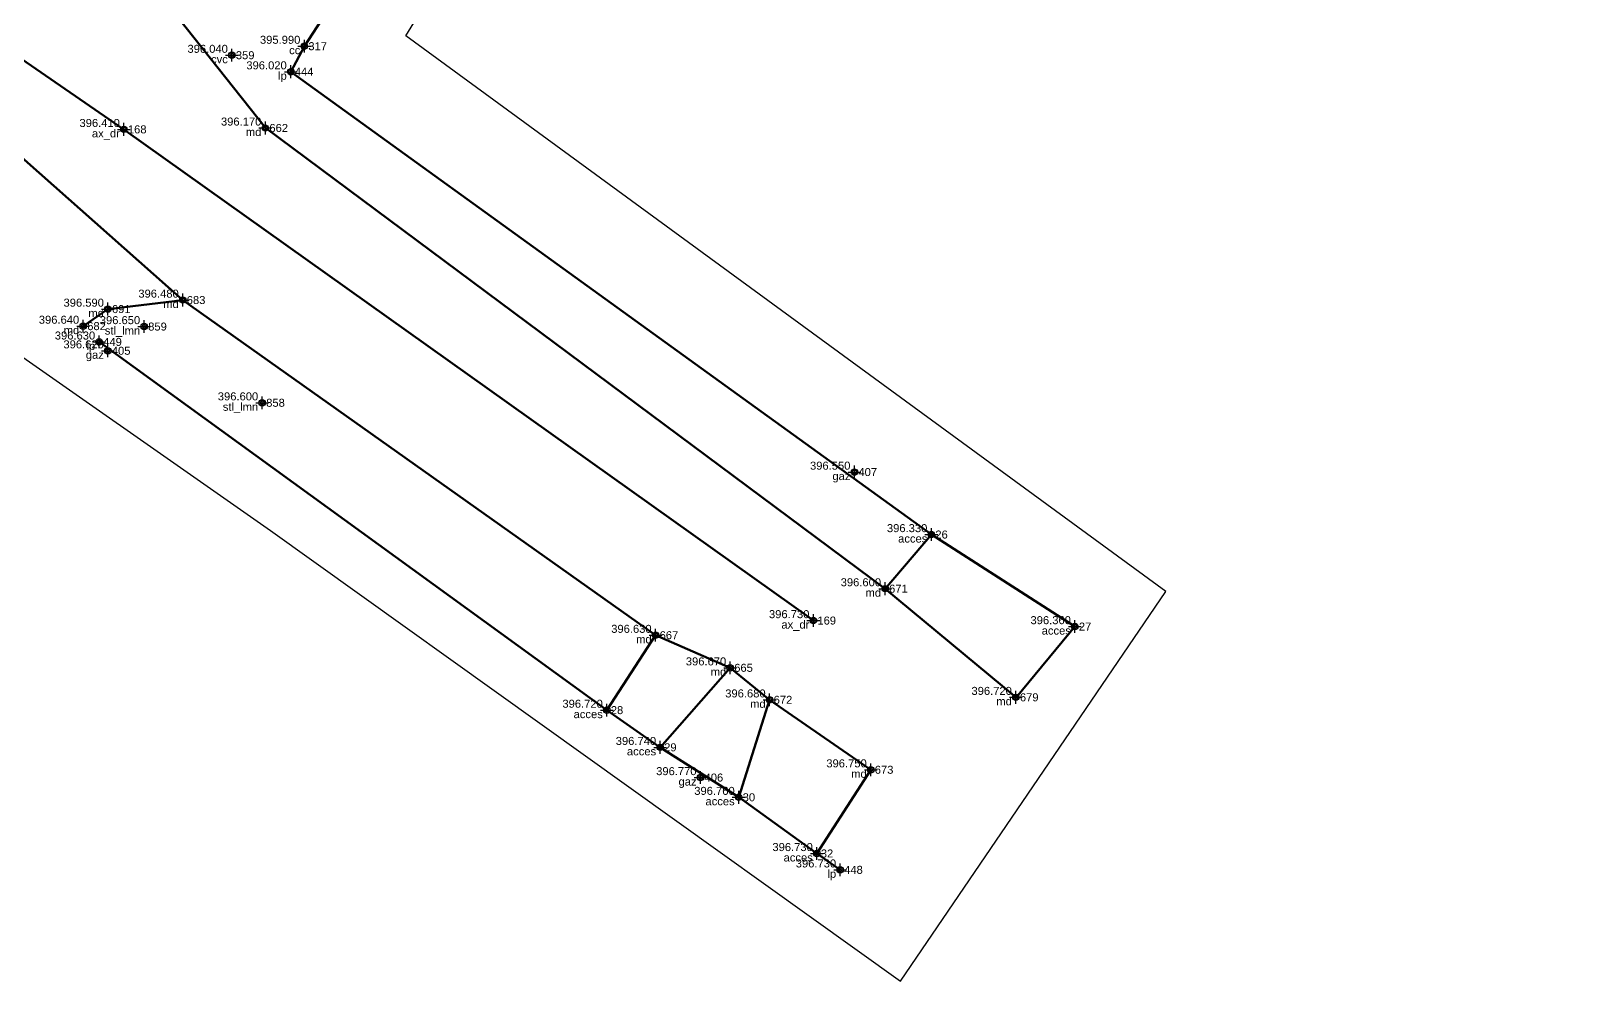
# Model space of a CAD drawing. Extents: x 396921 to 401273, y 555385 to 556691.
# Drawn here: x 397564.4 to 397612.67, y 556546.35 to 556576.02 of the extents above; entities that cross this region are included whole.
import ezdxf
from ezdxf.enums import TextEntityAlignment as Align

# ---------------------------------------------------------------- set-up
doc = ezdxf.new("R2010")
doc.units = 0
doc.header["$PDMODE"] = 34
doc.header["$PDSIZE"] = 0.2
for name, color, linetype in [('Boundary', 30, 'Continuous'), ('TOPO_CERC', 1, 'Continuous'), ('TOPO_CODE', 7, 'Continuous'), ('TOPO_ELEVATION', 7, 'Continuous'), ('TOPO_POINT_ID', 7, 'Continuous'), ('TOPO_POINTS', 7, 'Continuous'), ('TOPO_SYMBOL', 1, 'Continuous')]:
    doc.layers.add(name, color=color, linetype=linetype)
doc.layers.add('RO-LINES-LIN', color=7, linetype='Continuous', lineweight=25)
doc.styles.get("Standard").update_dxf_attribs({"font": 'arial.ttf'})

# ---------------------------------------------------------------- blocks, each defined once
blk = doc.blocks.new('PUNCTOPO')
at = {"layer": 'TOPO_CERC'}
blk.add_circle((0, 0), 0.25, dxfattribs=at)
at = {"layer": 'TOPO_SYMBOL'}
blk.add_point((0, 0), dxfattribs=at)

msp = doc.modelspace()

# ---------------------------------------------------------------- linework, layer by layer
at = {"layer": 'Boundary'}
msp.add_lwpolyline([(397504.516, 556582.723), (397524.352, 556584.443), (397543.347, 556580.386), (397571.881, 556560.421), (397591.567, 556546.352), (397599.856, 556558.522), (397576.112, 556575.872), (397590.128, 556598.614), (397612.674, 556621.602), (397606.026, 556622.465), (397593.42, 556612.625), (397577.879, 556616.941), (397556.056, 556603.905), (397532.226, 556599.849), (397494.971, 556602.262)], dxfattribs=at)
at = {"layer": 'RO-LINES-LIN', "lineweight": 50}
for points in [[(397588.846, 556557.61, 396.73), (397567.305, 556572.948, 396.41), (397562.569, 556576.204, 396.46), (397553.427, 556583.283, 396.613), (397540.719, 556589.405, 396.8), (397525.644, 556589.579, 397.33), (397517.914, 556589.748, 397.67), (397497.895, 556590.471, 399.128), (397483.621, 556593.515, 400.19), (397452.292, 556602.291, 401.68), (397422.389, 556612.098, 403.37), (397362.233, 556633.672, 407.49)], [(397595.172, 556555.214, 396.72), (397591.086, 556558.606, 396.6), (397571.725, 556572.992, 396.17), (397569.01, 556576.424, 396.09), (397571.712, 556584.536, 395.76), (397575.338, 556589.67, 395.47), (397591.716, 556607.725, 394.65), (397595.883, 556611.846, 394.56)], [(397572.943, 556575.546, 395.99), (397583.87, 556592.358, 395.11)], [(397592.531, 556560.296, 396.33), (397572.518, 556574.748, 396.02), (397572.943, 556575.546, 395.99)], [(397562.355, 556573.624, 396.49), (397569.144, 556567.619, 396.48)], [(397590.638, 556552.951, 396.75), (397587.479, 556555.135, 396.68), (397586.248, 556556.135, 396.67), (397583.917, 556557.152, 396.63), (397569.144, 556567.619, 396.48), (397566.806, 556567.337, 396.59), (397566.034, 556566.804, 396.64)], [(397589.682, 556549.826, 396.73), (397588.953, 556550.337, 396.73), (397586.512, 556552.092, 396.76), (397584.058, 556553.651, 396.74), (397582.392, 556554.813, 396.72), (397566.533, 556566.311, 396.63)], [(397591.086, 556558.606, 396.6), (397592.531, 556560.296, 396.33), (397597.016, 556557.422, 396.36), (397595.179, 556555.209, 396.72)], [(397582.392, 556554.813, 396.72), (397583.917, 556557.152, 396.63), (397586.248, 556556.135, 396.67), (397584.058, 556553.651, 396.74)], [(397586.512, 556552.092, 396.76), (397587.479, 556555.135, 396.68), (397590.638, 556552.951, 396.75), (397588.953, 556550.337, 396.73)]]:
    msp.add_polyline3d(points, dxfattribs=at)

# ---------------------------------------------------------------- block references
at = {"layer": 'TOPO_POINTS'}
ref = msp.add_blockref('PUNCTOPO', (397572.943, 556575.546, 395.99), dxfattribs=dict(at, xscale=0.25, yscale=0.25, zscale=0.25))
ref.add_attrib('POINT', '317', dxfattribs={"layer": 'TOPO_POINT_ID', "height": 0.25}).set_placement((397573.068, 556575.546, 395.99), align=Align.MIDDLE_LEFT)
ref.add_attrib('ELEVATION', '395.990', dxfattribs={"layer": 'TOPO_ELEVATION', "height": 0.25}).set_placement((397572.818, 556575.546, 395.99), align=Align.BOTTOM_RIGHT)
ref.add_attrib('CODE', 'cc', dxfattribs={"layer": 'TOPO_CODE', "height": 0.25}).set_placement((397572.818, 556575.546, 395.99), align=Align.TOP_RIGHT)
ref = msp.add_blockref('PUNCTOPO', (397570.678, 556575.264, 396.04), dxfattribs=dict(at, xscale=0.25, yscale=0.25, zscale=0.25))
ref.add_attrib('POINT', '359', dxfattribs={"layer": 'TOPO_POINT_ID', "height": 0.25}).set_placement((397570.803, 556575.264, 396.04), align=Align.MIDDLE_LEFT)
ref.add_attrib('ELEVATION', '396.040', dxfattribs={"layer": 'TOPO_ELEVATION', "height": 0.25}).set_placement((397570.553, 556575.264, 396.04), align=Align.BOTTOM_RIGHT)
ref.add_attrib('CODE', 'cvc', dxfattribs={"layer": 'TOPO_CODE', "height": 0.25}).set_placement((397570.553, 556575.264, 396.04), align=Align.TOP_RIGHT)
ref = msp.add_blockref('PUNCTOPO', (397572.518, 556574.748, 396.02), dxfattribs=dict(at, xscale=0.25, yscale=0.25, zscale=0.25))
ref.add_attrib('POINT', '444', dxfattribs={"layer": 'TOPO_POINT_ID', "height": 0.25}).set_placement((397572.643, 556574.748, 396.02), align=Align.MIDDLE_LEFT)
ref.add_attrib('ELEVATION', '396.020', dxfattribs={"layer": 'TOPO_ELEVATION', "height": 0.25}).set_placement((397572.393, 556574.748, 396.02), align=Align.BOTTOM_RIGHT)
ref.add_attrib('CODE', 'lp', dxfattribs={"layer": 'TOPO_CODE', "height": 0.25}).set_placement((397572.393, 556574.748, 396.02), align=Align.TOP_RIGHT)
ref = msp.add_blockref('PUNCTOPO', (397571.725, 556572.992, 396.17), dxfattribs=dict(at, xscale=0.25, yscale=0.25, zscale=0.25))
ref.add_attrib('POINT', '662', dxfattribs={"layer": 'TOPO_POINT_ID', "height": 0.25}).set_placement((397571.85, 556572.992, 396.17), align=Align.MIDDLE_LEFT)
ref.add_attrib('ELEVATION', '396.170', dxfattribs={"layer": 'TOPO_ELEVATION', "height": 0.25}).set_placement((397571.6, 556572.992, 396.17), align=Align.BOTTOM_RIGHT)
ref.add_attrib('CODE', 'md', dxfattribs={"layer": 'TOPO_CODE', "height": 0.25}).set_placement((397571.6, 556572.992, 396.17), align=Align.TOP_RIGHT)
ref = msp.add_blockref('PUNCTOPO', (397567.305, 556572.948, 396.41), dxfattribs=dict(at, xscale=0.25, yscale=0.25, zscale=0.25))
ref.add_attrib('POINT', '168', dxfattribs={"layer": 'TOPO_POINT_ID', "height": 0.25}).set_placement((397567.43, 556572.948, 396.41), align=Align.MIDDLE_LEFT)
ref.add_attrib('ELEVATION', '396.410', dxfattribs={"layer": 'TOPO_ELEVATION', "height": 0.25}).set_placement((397567.18, 556572.948, 396.41), align=Align.BOTTOM_RIGHT)
ref.add_attrib('CODE', 'ax_dr', dxfattribs={"layer": 'TOPO_CODE', "height": 0.25}).set_placement((397567.18, 556572.948, 396.41), align=Align.TOP_RIGHT)
ref = msp.add_blockref('PUNCTOPO', (397566.806, 556567.337, 396.59), dxfattribs=dict(at, xscale=0.25, yscale=0.25, zscale=0.25))
ref.add_attrib('POINT', '691', dxfattribs={"layer": 'TOPO_POINT_ID', "height": 0.25}).set_placement((397566.931, 556567.337, 396.59), align=Align.MIDDLE_LEFT)
ref.add_attrib('ELEVATION', '396.590', dxfattribs={"layer": 'TOPO_ELEVATION', "height": 0.25}).set_placement((397566.681, 556567.337, 396.59), align=Align.BOTTOM_RIGHT)
ref.add_attrib('CODE', 'md', dxfattribs={"layer": 'TOPO_CODE', "height": 0.25}).set_placement((397566.681, 556567.337, 396.59), align=Align.TOP_RIGHT)
ref = msp.add_blockref('PUNCTOPO', (397569.144, 556567.619, 396.48), dxfattribs=dict(at, xscale=0.25, yscale=0.25, zscale=0.25))
ref.add_attrib('POINT', '683', dxfattribs={"layer": 'TOPO_POINT_ID', "height": 0.25}).set_placement((397569.269, 556567.619, 396.48), align=Align.MIDDLE_LEFT)
ref.add_attrib('ELEVATION', '396.480', dxfattribs={"layer": 'TOPO_ELEVATION', "height": 0.25}).set_placement((397569.019, 556567.619, 396.48), align=Align.BOTTOM_RIGHT)
ref.add_attrib('CODE', 'md', dxfattribs={"layer": 'TOPO_CODE', "height": 0.25}).set_placement((397569.019, 556567.619, 396.48), align=Align.TOP_RIGHT)
ref = msp.add_blockref('PUNCTOPO', (397566.034, 556566.804, 396.64), dxfattribs=dict(at, xscale=0.25, yscale=0.25, zscale=0.25))
ref.add_attrib('POINT', '682', dxfattribs={"layer": 'TOPO_POINT_ID', "height": 0.25}).set_placement((397566.159, 556566.804, 396.64), align=Align.MIDDLE_LEFT)
ref.add_attrib('ELEVATION', '396.640', dxfattribs={"layer": 'TOPO_ELEVATION', "height": 0.25}).set_placement((397565.909, 556566.804, 396.64), align=Align.BOTTOM_RIGHT)
ref.add_attrib('CODE', 'md', dxfattribs={"layer": 'TOPO_CODE', "height": 0.25}).set_placement((397565.909, 556566.804, 396.64), align=Align.TOP_RIGHT)
ref = msp.add_blockref('PUNCTOPO', (397567.939, 556566.791, 396.65), dxfattribs=dict(at, xscale=0.25, yscale=0.25, zscale=0.25))
ref.add_attrib('POINT', '859', dxfattribs={"layer": 'TOPO_POINT_ID', "height": 0.25}).set_placement((397568.064, 556566.791, 396.65), align=Align.MIDDLE_LEFT)
ref.add_attrib('ELEVATION', '396.650', dxfattribs={"layer": 'TOPO_ELEVATION', "height": 0.25}).set_placement((397567.814, 556566.791, 396.65), align=Align.BOTTOM_RIGHT)
ref.add_attrib('CODE', 'stl_lmn', dxfattribs={"layer": 'TOPO_CODE', "height": 0.25}).set_placement((397567.814, 556566.791, 396.65), align=Align.TOP_RIGHT)
ref = msp.add_blockref('PUNCTOPO', (397566.533, 556566.311, 396.63), dxfattribs=dict(at, xscale=0.25, yscale=0.25, zscale=0.25))
ref.add_attrib('POINT', '449', dxfattribs={"layer": 'TOPO_POINT_ID', "height": 0.25}).set_placement((397566.658, 556566.311, 396.63), align=Align.MIDDLE_LEFT)
ref.add_attrib('ELEVATION', '396.630', dxfattribs={"layer": 'TOPO_ELEVATION', "height": 0.25}).set_placement((397566.408, 556566.311, 396.63), align=Align.BOTTOM_RIGHT)
ref.add_attrib('CODE', 'lp', dxfattribs={"layer": 'TOPO_CODE', "height": 0.25}).set_placement((397566.408, 556566.311, 396.63), align=Align.TOP_RIGHT)
ref = msp.add_blockref('PUNCTOPO', (397566.803, 556566.035, 396.62), dxfattribs=dict(at, xscale=0.25, yscale=0.25, zscale=0.25))
ref.add_attrib('POINT', '405', dxfattribs={"layer": 'TOPO_POINT_ID', "height": 0.25}).set_placement((397566.928, 556566.035, 396.62), align=Align.MIDDLE_LEFT)
ref.add_attrib('ELEVATION', '396.620', dxfattribs={"layer": 'TOPO_ELEVATION', "height": 0.25}).set_placement((397566.678, 556566.035, 396.62), align=Align.BOTTOM_RIGHT)
ref.add_attrib('CODE', 'gaz', dxfattribs={"layer": 'TOPO_CODE', "height": 0.25}).set_placement((397566.678, 556566.035, 396.62), align=Align.TOP_RIGHT)
ref = msp.add_blockref('PUNCTOPO', (397571.626, 556564.411, 396.6), dxfattribs=dict(at, xscale=0.25, yscale=0.25, zscale=0.25))
ref.add_attrib('POINT', '858', dxfattribs={"layer": 'TOPO_POINT_ID', "height": 0.25}).set_placement((397571.751, 556564.411, 396.6), align=Align.MIDDLE_LEFT)
ref.add_attrib('ELEVATION', '396.600', dxfattribs={"layer": 'TOPO_ELEVATION', "height": 0.25}).set_placement((397571.501, 556564.411, 396.6), align=Align.BOTTOM_RIGHT)
ref.add_attrib('CODE', 'stl_lmn', dxfattribs={"layer": 'TOPO_CODE', "height": 0.25}).set_placement((397571.501, 556564.411, 396.6), align=Align.TOP_RIGHT)
ref = msp.add_blockref('PUNCTOPO', (397590.128, 556562.247, 396.55), dxfattribs=dict(at, xscale=0.25, yscale=0.25, zscale=0.25))
ref.add_attrib('POINT', '407', dxfattribs={"layer": 'TOPO_POINT_ID', "height": 0.25}).set_placement((397590.253, 556562.247, 396.55), align=Align.MIDDLE_LEFT)
ref.add_attrib('ELEVATION', '396.550', dxfattribs={"layer": 'TOPO_ELEVATION', "height": 0.25}).set_placement((397590.003, 556562.247, 396.55), align=Align.BOTTOM_RIGHT)
ref.add_attrib('CODE', 'gaz', dxfattribs={"layer": 'TOPO_CODE', "height": 0.25}).set_placement((397590.003, 556562.247, 396.55), align=Align.TOP_RIGHT)
ref = msp.add_blockref('PUNCTOPO', (397592.531, 556560.296, 396.33), dxfattribs=dict(at, xscale=0.25, yscale=0.25, zscale=0.25))
ref.add_attrib('POINT', '26', dxfattribs={"layer": 'TOPO_POINT_ID', "height": 0.25}).set_placement((397592.656, 556560.296, 396.33), align=Align.MIDDLE_LEFT)
ref.add_attrib('ELEVATION', '396.330', dxfattribs={"layer": 'TOPO_ELEVATION', "height": 0.25}).set_placement((397592.406, 556560.296, 396.33), align=Align.BOTTOM_RIGHT)
ref.add_attrib('CODE', 'acces', dxfattribs={"layer": 'TOPO_CODE', "height": 0.25}).set_placement((397592.406, 556560.296, 396.33), align=Align.TOP_RIGHT)
ref = msp.add_blockref('PUNCTOPO', (397591.086, 556558.606, 396.6), dxfattribs=dict(at, xscale=0.25, yscale=0.25, zscale=0.25))
ref.add_attrib('POINT', '671', dxfattribs={"layer": 'TOPO_POINT_ID', "height": 0.25}).set_placement((397591.211, 556558.606, 396.6), align=Align.MIDDLE_LEFT)
ref.add_attrib('ELEVATION', '396.600', dxfattribs={"layer": 'TOPO_ELEVATION', "height": 0.25}).set_placement((397590.961, 556558.606, 396.6), align=Align.BOTTOM_RIGHT)
ref.add_attrib('CODE', 'md', dxfattribs={"layer": 'TOPO_CODE', "height": 0.25}).set_placement((397590.961, 556558.606, 396.6), align=Align.TOP_RIGHT)
ref = msp.add_blockref('PUNCTOPO', (397588.846, 556557.61, 396.73), dxfattribs=dict(at, xscale=0.25, yscale=0.25, zscale=0.25))
ref.add_attrib('POINT', '169', dxfattribs={"layer": 'TOPO_POINT_ID', "height": 0.25}).set_placement((397588.971, 556557.61, 396.73), align=Align.MIDDLE_LEFT)
ref.add_attrib('ELEVATION', '396.730', dxfattribs={"layer": 'TOPO_ELEVATION', "height": 0.25}).set_placement((397588.721, 556557.61, 396.73), align=Align.BOTTOM_RIGHT)
ref.add_attrib('CODE', 'ax_dr', dxfattribs={"layer": 'TOPO_CODE', "height": 0.25}).set_placement((397588.721, 556557.61, 396.73), align=Align.TOP_RIGHT)
ref = msp.add_blockref('PUNCTOPO', (397583.917, 556557.152, 396.63), dxfattribs=dict(at, xscale=0.25, yscale=0.25, zscale=0.25))
ref.add_attrib('POINT', '667', dxfattribs={"layer": 'TOPO_POINT_ID', "height": 0.25}).set_placement((397584.042, 556557.152, 396.63), align=Align.MIDDLE_LEFT)
ref.add_attrib('ELEVATION', '396.630', dxfattribs={"layer": 'TOPO_ELEVATION', "height": 0.25}).set_placement((397583.792, 556557.152, 396.63), align=Align.BOTTOM_RIGHT)
ref.add_attrib('CODE', 'md', dxfattribs={"layer": 'TOPO_CODE', "height": 0.25}).set_placement((397583.792, 556557.152, 396.63), align=Align.TOP_RIGHT)
ref = msp.add_blockref('PUNCTOPO', (397597.016, 556557.422, 396.36), dxfattribs=dict(at, xscale=0.25, yscale=0.25, zscale=0.25))
ref.add_attrib('POINT', '27', dxfattribs={"layer": 'TOPO_POINT_ID', "height": 0.25}).set_placement((397597.141, 556557.422, 396.36), align=Align.MIDDLE_LEFT)
ref.add_attrib('ELEVATION', '396.360', dxfattribs={"layer": 'TOPO_ELEVATION', "height": 0.25}).set_placement((397596.891, 556557.422, 396.36), align=Align.BOTTOM_RIGHT)
ref.add_attrib('CODE', 'acces', dxfattribs={"layer": 'TOPO_CODE', "height": 0.25}).set_placement((397596.891, 556557.422, 396.36), align=Align.TOP_RIGHT)
ref = msp.add_blockref('PUNCTOPO', (397586.248, 556556.135, 396.67), dxfattribs=dict(at, xscale=0.25, yscale=0.25, zscale=0.25))
ref.add_attrib('POINT', '665', dxfattribs={"layer": 'TOPO_POINT_ID', "height": 0.25}).set_placement((397586.373, 556556.135, 396.67), align=Align.MIDDLE_LEFT)
ref.add_attrib('ELEVATION', '396.670', dxfattribs={"layer": 'TOPO_ELEVATION', "height": 0.25}).set_placement((397586.123, 556556.135, 396.67), align=Align.BOTTOM_RIGHT)
ref.add_attrib('CODE', 'md', dxfattribs={"layer": 'TOPO_CODE', "height": 0.25}).set_placement((397586.123, 556556.135, 396.67), align=Align.TOP_RIGHT)
ref = msp.add_blockref('PUNCTOPO', (397587.479, 556555.135, 396.68), dxfattribs=dict(at, xscale=0.25, yscale=0.25, zscale=0.25))
ref.add_attrib('POINT', '672', dxfattribs={"layer": 'TOPO_POINT_ID', "height": 0.25}).set_placement((397587.604, 556555.135, 396.68), align=Align.MIDDLE_LEFT)
ref.add_attrib('ELEVATION', '396.680', dxfattribs={"layer": 'TOPO_ELEVATION', "height": 0.25}).set_placement((397587.354, 556555.135, 396.68), align=Align.BOTTOM_RIGHT)
ref.add_attrib('CODE', 'md', dxfattribs={"layer": 'TOPO_CODE', "height": 0.25}).set_placement((397587.354, 556555.135, 396.68), align=Align.TOP_RIGHT)
ref = msp.add_blockref('PUNCTOPO', (397595.172, 556555.214, 396.72), dxfattribs=dict(at, xscale=0.25, yscale=0.25, zscale=0.25))
ref.add_attrib('POINT', '679', dxfattribs={"layer": 'TOPO_POINT_ID', "height": 0.25}).set_placement((397595.297, 556555.214, 396.72), align=Align.MIDDLE_LEFT)
ref.add_attrib('ELEVATION', '396.720', dxfattribs={"layer": 'TOPO_ELEVATION', "height": 0.25}).set_placement((397595.047, 556555.214, 396.72), align=Align.BOTTOM_RIGHT)
ref.add_attrib('CODE', 'md', dxfattribs={"layer": 'TOPO_CODE', "height": 0.25}).set_placement((397595.047, 556555.214, 396.72), align=Align.TOP_RIGHT)
ref = msp.add_blockref('PUNCTOPO', (397582.392, 556554.813, 396.72), dxfattribs=dict(at, xscale=0.25, yscale=0.25, zscale=0.25))
ref.add_attrib('POINT', '28', dxfattribs={"layer": 'TOPO_POINT_ID', "height": 0.25}).set_placement((397582.517, 556554.813, 396.72), align=Align.MIDDLE_LEFT)
ref.add_attrib('ELEVATION', '396.720', dxfattribs={"layer": 'TOPO_ELEVATION', "height": 0.25}).set_placement((397582.267, 556554.813, 396.72), align=Align.BOTTOM_RIGHT)
ref.add_attrib('CODE', 'acces', dxfattribs={"layer": 'TOPO_CODE', "height": 0.25}).set_placement((397582.267, 556554.813, 396.72), align=Align.TOP_RIGHT)
ref = msp.add_blockref('PUNCTOPO', (397584.058, 556553.651, 396.74), dxfattribs=dict(at, xscale=0.25, yscale=0.25, zscale=0.25))
ref.add_attrib('POINT', '29', dxfattribs={"layer": 'TOPO_POINT_ID', "height": 0.25}).set_placement((397584.183, 556553.651, 396.74), align=Align.MIDDLE_LEFT)
ref.add_attrib('ELEVATION', '396.740', dxfattribs={"layer": 'TOPO_ELEVATION', "height": 0.25}).set_placement((397583.933, 556553.651, 396.74), align=Align.BOTTOM_RIGHT)
ref.add_attrib('CODE', 'acces', dxfattribs={"layer": 'TOPO_CODE', "height": 0.25}).set_placement((397583.933, 556553.651, 396.74), align=Align.TOP_RIGHT)
ref = msp.add_blockref('PUNCTOPO', (397585.321, 556552.708, 396.77), dxfattribs=dict(at, xscale=0.25, yscale=0.25, zscale=0.25))
ref.add_attrib('POINT', '406', dxfattribs={"layer": 'TOPO_POINT_ID', "height": 0.25}).set_placement((397585.446, 556552.708, 396.77), align=Align.MIDDLE_LEFT)
ref.add_attrib('ELEVATION', '396.770', dxfattribs={"layer": 'TOPO_ELEVATION', "height": 0.25}).set_placement((397585.196, 556552.708, 396.77), align=Align.BOTTOM_RIGHT)
ref.add_attrib('CODE', 'gaz', dxfattribs={"layer": 'TOPO_CODE', "height": 0.25}).set_placement((397585.196, 556552.708, 396.77), align=Align.TOP_RIGHT)
ref = msp.add_blockref('PUNCTOPO', (397590.638, 556552.951, 396.75), dxfattribs=dict(at, xscale=0.25, yscale=0.25, zscale=0.25))
ref.add_attrib('POINT', '673', dxfattribs={"layer": 'TOPO_POINT_ID', "height": 0.25}).set_placement((397590.763, 556552.951, 396.75), align=Align.MIDDLE_LEFT)
ref.add_attrib('ELEVATION', '396.750', dxfattribs={"layer": 'TOPO_ELEVATION', "height": 0.25}).set_placement((397590.513, 556552.951, 396.75), align=Align.BOTTOM_RIGHT)
ref.add_attrib('CODE', 'md', dxfattribs={"layer": 'TOPO_CODE', "height": 0.25}).set_placement((397590.513, 556552.951, 396.75), align=Align.TOP_RIGHT)
ref = msp.add_blockref('PUNCTOPO', (397586.512, 556552.092, 396.76), dxfattribs=dict(at, xscale=0.25, yscale=0.25, zscale=0.25))
ref.add_attrib('POINT', '30', dxfattribs={"layer": 'TOPO_POINT_ID', "height": 0.25}).set_placement((397586.637, 556552.092, 396.76), align=Align.MIDDLE_LEFT)
ref.add_attrib('ELEVATION', '396.760', dxfattribs={"layer": 'TOPO_ELEVATION', "height": 0.25}).set_placement((397586.387, 556552.092, 396.76), align=Align.BOTTOM_RIGHT)
ref.add_attrib('CODE', 'acces', dxfattribs={"layer": 'TOPO_CODE', "height": 0.25}).set_placement((397586.387, 556552.092, 396.76), align=Align.TOP_RIGHT)
ref = msp.add_blockref('PUNCTOPO', (397588.953, 556550.337, 396.73), dxfattribs=dict(at, xscale=0.25, yscale=0.25, zscale=0.25))
ref.add_attrib('POINT', '32', dxfattribs={"layer": 'TOPO_POINT_ID', "height": 0.25}).set_placement((397589.078, 556550.337, 396.73), align=Align.MIDDLE_LEFT)
ref.add_attrib('ELEVATION', '396.730', dxfattribs={"layer": 'TOPO_ELEVATION', "height": 0.25}).set_placement((397588.828, 556550.337, 396.73), align=Align.BOTTOM_RIGHT)
ref.add_attrib('CODE', 'acces', dxfattribs={"layer": 'TOPO_CODE', "height": 0.25}).set_placement((397588.828, 556550.337, 396.73), align=Align.TOP_RIGHT)
ref = msp.add_blockref('PUNCTOPO', (397589.682, 556549.826, 396.73), dxfattribs=dict(at, xscale=0.25, yscale=0.25, zscale=0.25))
ref.add_attrib('POINT', '448', dxfattribs={"layer": 'TOPO_POINT_ID', "height": 0.25}).set_placement((397589.807, 556549.826, 396.73), align=Align.MIDDLE_LEFT)
ref.add_attrib('ELEVATION', '396.730', dxfattribs={"layer": 'TOPO_ELEVATION', "height": 0.25}).set_placement((397589.557, 556549.826, 396.73), align=Align.BOTTOM_RIGHT)
ref.add_attrib('CODE', 'lp', dxfattribs={"layer": 'TOPO_CODE', "height": 0.25}).set_placement((397589.557, 556549.826, 396.73), align=Align.TOP_RIGHT)

doc.saveas('drawing.dxf')
